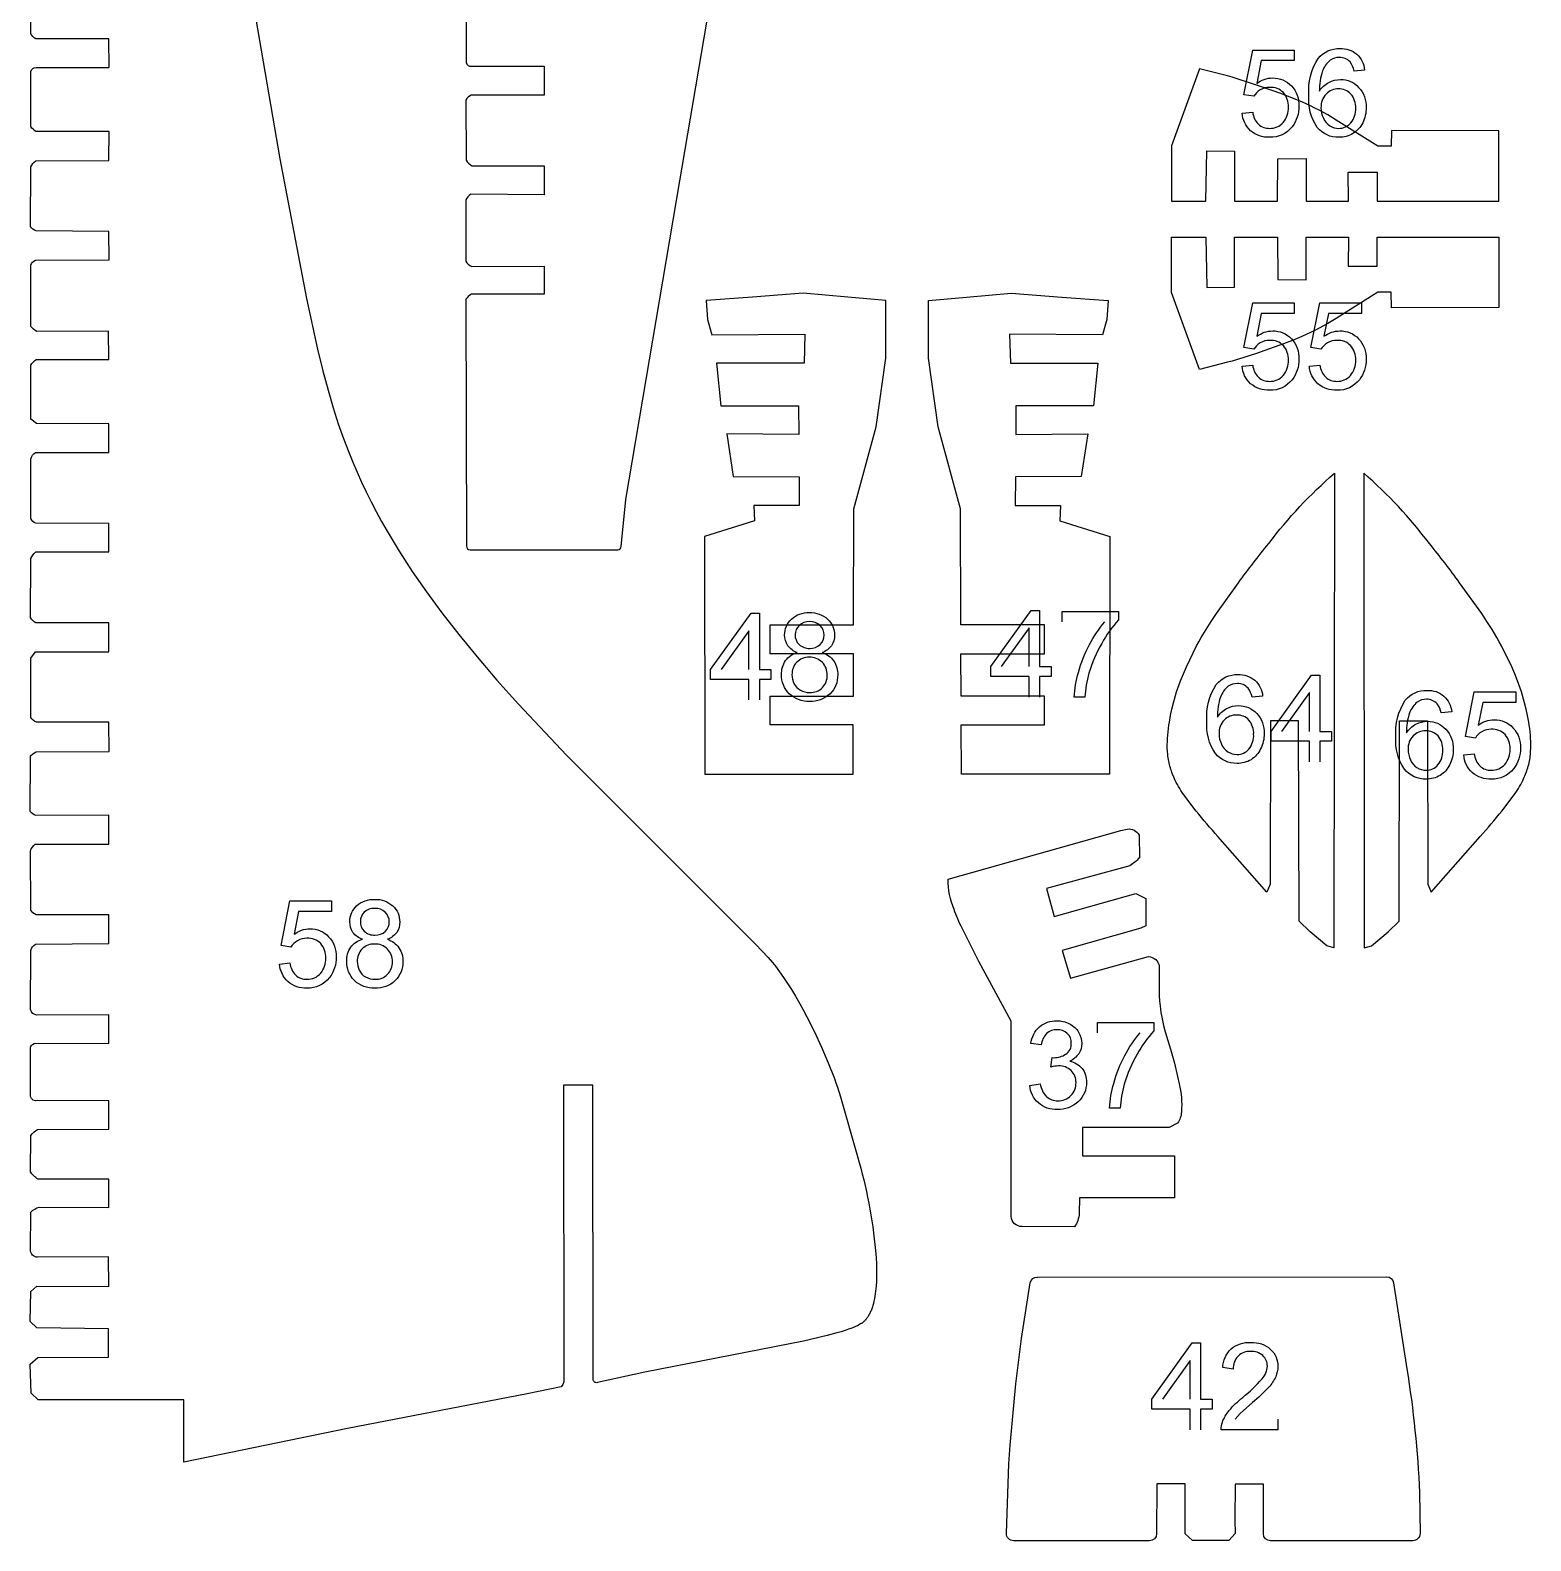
# Model space of a CAD drawing. Extents: x -306 to 77, y -230 to 818.
# Drawn here: x -302.9 to -130.8, y -229.6 to -56.4 of the extents above; entities that cross this region are included whole.
import ezdxf

# ---------------------------------------------------------------- set-up
doc = ezdxf.new("R2010")
doc.units = 0
for name, color, linetype in [('DEFAULT', 18, 'CONTINUOUS'), ('LAYER_1', 18, 'CONTINUOUS'), ('LETTERS', 1, 'CONTINUOUS')]:
    doc.layers.add(name, color=color, linetype=linetype)

msp = doc.modelspace()

# ---------------------------------------------------------------- linework, layer by layer
at = {"layer": 'DEFAULT'}
for points in [[(-208.47, -127.87), (-218.04, -127.87), (-218.04, -124.58), (-208.46, -124.58), (-208.41, -111.26), (-205.86, -101.87), (-204.74, -94.01), (-204.74, -87.37), (-209.12, -87.02), (-214.23, -86.56), (-220.05, -87.02), (-225.35, -87.37), (-225.2, -89.57), (-224.71, -91.31), (-214.05, -91.25), (-214.14, -94.55), (-224.18, -94.57), (-223.67, -99.47), (-214.76, -99.47), (-214.75, -102.73), (-223.01, -102.68), (-222.26, -107.56), (-214.71, -107.58), (-214.69, -110.9), (-219.89, -110.87), (-219.82, -112.63), (-225.56, -114.42), (-225.51, -141.67), (-208.51, -141.67), (-208.5, -136.02), (-218.04, -136.02), (-218.04, -132.73), (-208.48, -132.73), (-208.47, -127.87)], [(-196.15, -127.87), (-186.58, -127.87), (-186.58, -124.58), (-196.16, -124.58), (-196.21, -111.26), (-198.76, -101.87), (-199.88, -94.01), (-199.88, -87.37), (-195.49, -87.02), (-190.39, -86.56), (-184.57, -87.02), (-179.26, -87.37), (-179.42, -89.57), (-179.91, -91.31), (-190.57, -91.25), (-190.48, -94.55), (-180.44, -94.57), (-180.95, -99.47), (-189.85, -99.47), (-189.87, -102.73), (-181.6, -102.68), (-182.35, -107.56), (-189.9, -107.58), (-189.93, -110.9), (-184.72, -110.87), (-184.8, -112.63), (-179.06, -114.42), (-179.11, -141.67), (-196.1, -141.67), (-196.12, -136.02), (-186.58, -136.02), (-186.58, -132.73), (-196.13, -132.73), (-196.15, -127.87)]]:
    msp.add_lwpolyline(points, dxfattribs=at)
at = {"layer": 'LAYER_1'}
for points in [[(-278.31, -47.55), (-274.26, -71.16), (-271.21, -87.16), (-269.92, -92.97), (-269.31, -95.44), (-268.72, -97.67), (-268.13, -99.68), (-267.55, -101.52), (-266.96, -103.21), (-266.35, -104.78), (-265.89, -105.93), (-265.4, -107.06), (-264.88, -108.19), (-264.35, -109.32), (-263.79, -110.45), (-263.2, -111.58), (-262.59, -112.71), (-261.95, -113.84), (-260.57, -116.12), (-259.08, -118.43), (-257.44, -120.79), (-255.66, -123.2), (-253.73, -125.67), (-251.63, -128.23), (-249.35, -130.89), (-246.9, -133.64), (-241.39, -139.52), (-219.67, -161.22), (-218.27, -162.7), (-217.77, -163.26), (-217.58, -163.49), (-217.49, -163.59), (-217.42, -163.68), (-216.94, -164.32), (-216.48, -164.97), (-216.02, -165.66), (-215.57, -166.37), (-215.11, -167.14), (-214.66, -167.91), (-214.23, -168.69), (-213.81, -169.48), (-212.94, -171.22), (-212.13, -172.98), (-211.37, -174.76), (-210.65, -176.56), (-210.48, -177.05), (-210.3, -177.56), (-209.94, -178.65), (-208.01, -185.52, -0.048796), (-205.94, -196.29), (-205.88, -197.13), (-205.84, -197.8), (-205.82, -198.48), (-205.82, -199.13), (-205.84, -199.79), (-205.88, -200.37), (-205.9, -200.65), (-205.93, -200.94), (-205.97, -201.23), (-206.01, -201.51), (-206.06, -201.8), (-206.12, -202.08), (-206.18, -202.34), (-206.22, -202.46), (-206.25, -202.59), (-206.29, -202.72), (-206.33, -202.84), (-206.38, -202.97), (-206.42, -203.09), (-206.46, -203.19), (-206.5, -203.28), (-206.55, -203.38), (-206.59, -203.47), (-206.64, -203.57), (-206.69, -203.66), (-206.74, -203.75), (-206.79, -203.84), (-206.85, -203.92), (-206.9, -204), (-206.96, -204.08), (-207.01, -204.15), (-207.04, -204.18), (-207.06, -204.21), (-207.11, -204.26), (-207.16, -204.31), (-207.21, -204.37), (-207.24, -204.4), (-207.28, -204.43), (-207.32, -204.47), (-207.36, -204.5), (-207.4, -204.53), (-207.44, -204.56), (-207.49, -204.6), (-207.54, -204.63), (-207.59, -204.66), (-207.65, -204.7), (-207.76, -204.76), (-207.89, -204.83), (-208.02, -204.9), (-208.17, -204.96), (-208.32, -205.03), (-208.48, -205.1), (-208.65, -205.17), (-209.03, -205.3), (-209.44, -205.44), (-209.89, -205.59), (-210.38, -205.73), (-211.49, -206.03), (-214.2, -206.67), (-232.4, -210.24), (-237.83, -211.42, -0.469429), (-238.32, -211.06), (-238.34, -177.31), (-241.72, -177.31), (-241.69, -211.34), (-241.79, -211.65), (-241.97, -211.9), (-245.87, -212.71), (-266.49, -216.68), (-285.27, -220.53), (-285.24, -216.09), (-285.26, -213.41), (-301.96, -213.38), (-302.77, -212.62), (-302.87, -209.3), (-302.01, -208.53), (-293.89, -208.51), (-293.89, -205.24), (-302.11, -205.16), (-302.87, -204.4), (-302.82, -200.98), (-302.11, -200.37), (-293.84, -200.39), (-293.91, -197.02), (-302.04, -197.04, -0.416449), (-302.84, -196.25), (-302.82, -191.87, -0.13168), (-301.83, -191.31), (-293.85, -191.36), (-293.85, -188.12), (-301.98, -188.09, -0.138237), (-302.85, -187.25), (-302.8, -183.1, -0.128158), (-302.03, -182.42), (-293.85, -182.39), (-293.86, -179.12), (-302.01, -179.1, -0.413981), (-302.85, -178.61), (-302.83, -172.97, -0.304143), (-302.24, -172.53), (-293.87, -172.55), (-293.86, -169.28), (-302.11, -169.3, -0.323596), (-302.83, -168.67), (-302.81, -161.89, -0.170128), (-302.28, -161.17), (-293.84, -161.09), (-293.85, -157.81), (-302.18, -157.81), (-302.57, -157.58), (-302.82, -157.25), (-302.85, -150.46, -0.155609), (-302.29, -149.72), (-293.85, -149.71), (-293.86, -146.36), (-302.24, -146.43, -0.142564), (-302.87, -145.94), (-302.85, -139.59), (-302.57, -139.33), (-302.19, -139.13), (-293.82, -139.08), (-293.84, -135.73), (-302.15, -135.73, -0.153885), (-302.81, -135.18), (-302.82, -128.39), (-302.28, -127.65), (-293.85, -127.65), (-293.86, -124.35), (-302.24, -124.35, -0.122371), (-302.85, -123.72), (-302.82, -116.96, -0.082135), (-302.24, -116.21), (-293.85, -116.2), (-293.86, -112.95), (-302.22, -112.92, -0.163889), (-302.82, -112.38), (-302.82, -105.56, -0.186971), (-302.26, -104.8), (-293.87, -104.79), (-293.85, -101.51), (-302.17, -101.5), (-302.81, -100.97), (-302.79, -94.8, -0.110047), (-302.2, -94.15), (-293.86, -94.15), (-293.88, -90.9), (-302.12, -90.93, -0.142201), (-302.8, -90.35), (-302.82, -83.34, -0.17658), (-302.28, -82.75), (-293.83, -82.74), (-293.86, -79.49), (-302.19, -79.41, -0.154424), (-302.84, -78.9), (-302.8, -72.08, -0.130698), (-302.23, -71.36), (-293.87, -71.32), (-293.83, -68.03), (-302.23, -68, -0.15459), (-302.79, -67.44), (-302.8, -61.13, -0.362546), (-302.2, -60.68), (-293.83, -60.68), (-293.84, -57.38), (-302.22, -57.39, -0.154037), (-302.82, -56.8), (-302.8, -49.94, -0.126319)], [(-252.91, -87.25), (-252.85, -115.55, 0.414252), (-252.44, -115.96), (-235.5, -115.96, 0.398036), (-235.09, -115.57), (-234.56, -110.19), (-228.4, -73.68), (-224.35, -50.07)], [(-252.88, -53.78), (-252.89, -60.1, 0.362503), (-252.29, -60.54), (-243.92, -60.54), (-243.93, -63.85), (-252.31, -63.84, 0.154311), (-252.91, -64.42), (-252.89, -71.29, 0.126379), (-252.25, -71.94), (-243.93, -71.96), (-243.93, -75.29), (-252.35, -75.21, 0.142467), (-252.93, -75.84), (-252.93, -82.87, 0.150771), (-252.25, -83.48), (-243.94, -83.44), (-243.95, -86.66), (-252.29, -86.66, 0.13669), (-252.91, -87.25)], [(-161.06, -155.2), (-166.67, -148.82, -0.015408), (-169.17, -145.91), (-170.46, -144.21), (-170.77, -143.77), (-170.92, -143.55), (-171.06, -143.32), (-171.2, -143.1), (-171.33, -142.86), (-171.45, -142.63), (-171.57, -142.39), (-171.73, -142.04), (-171.88, -141.68), (-171.95, -141.5), (-172.01, -141.31), (-172.07, -141.13), (-172.13, -140.94), (-172.19, -140.76), (-172.24, -140.57), (-172.28, -140.38), (-172.32, -140.19), (-172.36, -140), (-172.39, -139.81), (-172.42, -139.62), (-172.44, -139.43), (-172.46, -139.06), (-172.48, -138.69), (-172.48, -138.32), (-172.47, -137.95), (-172.45, -137.57), (-172.43, -137.2), (-172.39, -136.83), (-172.35, -136.45), (-172.3, -136.08), (-172.24, -135.71), (-172.1, -134.96), (-171.95, -134.23), (-171.77, -133.51), (-171.66, -133.09), (-171.54, -132.66), (-171.41, -132.24), (-171.27, -131.82), (-170.97, -130.99), (-170.64, -130.17), (-170.29, -129.36), (-169.91, -128.56), (-169.52, -127.76), (-169.12, -126.98), (-168.86, -126.5), (-168.59, -126.03), (-168.04, -125.1), (-167.45, -124.18), (-166.85, -123.28), (-164.32, -119.73, -0.014194), (-160.85, -115.24, -0.051547), (-153.32, -107.18), (-153.37, -161.58), (-154.2, -161.36), (-156.1, -159.75), (-157.38, -158.52), (-157.43, -135.58), (-160.64, -135.58), (-160.67, -154.28), (-161.06, -155.2)], [(-142.22, -155.2), (-136.61, -148.82, 0.015408), (-134.11, -145.91), (-132.81, -144.21), (-132.51, -143.77), (-132.36, -143.55), (-132.22, -143.32), (-132.08, -143.1), (-131.95, -142.86), (-131.83, -142.63), (-131.71, -142.39), (-131.55, -142.04), (-131.48, -141.86), (-131.4, -141.68), (-131.33, -141.5), (-131.27, -141.31), (-131.2, -141.13), (-131.15, -140.94), (-131.09, -140.76), (-131.04, -140.57), (-131, -140.38), (-130.95, -140.19), (-130.92, -140), (-130.89, -139.81), (-130.86, -139.62), (-130.84, -139.43), (-130.82, -139.06), (-130.8, -138.69), (-130.8, -138.32), (-130.81, -137.95), (-130.82, -137.57), (-130.85, -137.2), (-130.89, -136.83), (-130.93, -136.45), (-130.98, -136.08), (-131.04, -135.71), (-131.18, -134.96), (-131.33, -134.23), (-131.51, -133.51), (-131.62, -133.09), (-131.74, -132.66), (-131.87, -132.24), (-132.01, -131.82), (-132.31, -130.99), (-132.64, -130.17), (-132.99, -129.36), (-133.37, -128.56), (-133.76, -127.76), (-134.16, -126.98), (-134.42, -126.5), (-134.69, -126.03), (-135.24, -125.1), (-135.83, -124.18), (-136.43, -123.28), (-138.96, -119.73, 0.014205), (-142.43, -115.24, 0.051525), (-149.96, -107.18), (-149.9, -161.58), (-149.08, -161.36), (-147.17, -159.75), (-145.9, -158.52), (-145.85, -135.58), (-142.63, -135.58), (-142.61, -154.28), (-142.22, -155.2)], [(-171.64, -190.25), (-182.56, -190.26), (-182.59, -192.02, -0.142161), (-183.12, -193.56), (-189.14, -193.53, -0.425222), (-190.37, -192.37), (-190.37, -169.98), (-194.09, -163.15), (-196, -159.35, -0.031723), (-196.93, -157.18, -0.099027), (-197.61, -153.72), (-177.83, -148.15), (-177.08, -147.97, -0.300951), (-175.71, -148.66), (-175.69, -151.27, -0.073031), (-176.78, -152.17), (-186.35, -154.77), (-185.47, -158.01), (-176.08, -155.36), (-174.96, -155.94), (-174.96, -159.06), (-175.52, -159.34), (-184.53, -161.88), (-183.58, -165.08), (-174.64, -162.57, -0.090997), (-173.81, -162.91, -0.097497), (-173.43, -163.59), (-173.43, -166.5), (-173.41, -167.08), (-173.38, -167.66), (-173.35, -167.95), (-173.32, -168.24), (-173.27, -168.62), (-173.22, -168.99), (-173.15, -169.36), (-173.07, -169.73), (-172.9, -170.47), (-172.71, -171.2), (-172.64, -171.45), (-172.57, -171.7), (-172.1, -173.19), (-171.66, -174.81), (-171.31, -176.33), (-171.31, -176.33), (-171.13, -177.16, -0.083999), (-170.87, -180.39, -0.153223), (-171.31, -181.69), (-172.28, -182.17), (-182.2, -182.17), (-182.2, -185.44), (-171.65, -185.44), (-171.64, -190.25)], [(-164.7, -223.06), (-164.72, -227.2), (-164.69, -228.73), (-165.44, -229.53), (-169.61, -229.51), (-170.43, -228.75), (-170.44, -223.03), (-173.7, -223.01), (-173.71, -228.74, -0.414185), (-174.53, -229.55), (-190.11, -229.55, -0.430377), (-190.92, -228.69), (-190.64, -220.73), (-190.64, -220.73), (-190.5, -218.58), (-189.86, -211.58), (-189.19, -206.35), (-189.19, -206.35), (-188.2, -200, -0.372235), (-187.38, -199.32), (-147.34, -199.29, -0.369184), (-146.54, -199.99), (-145.01, -209.84, -0.02865), (-143.56, -224.03), (-143.56, -224.03), (-143.5, -228.73, -0.417772), (-144.32, -229.55), (-160.65, -229.55, -0.414097), (-161.46, -228.74), (-161.46, -223.06), (-164.7, -223.06)]]:
    msp.add_lwpolyline(points, format="xyb", dxfattribs=at)
for points in [[(-172, -76), (-168.05, -76), (-167.94, -70.23), (-164.78, -70.28), (-164.78, -76), (-159.83, -76), (-159.8, -71.15), (-156.56, -71.1), (-156.56, -76), (-151.72, -76), (-151.74, -72.68), (-148.42, -72.68), (-148.4, -76), (-134.47, -76), (-134.47, -67.93), (-146.77, -67.91), (-146.82, -69.69), (-148.33, -69.69), (-153.1, -66.7), (-154.07, -66.12), (-155.06, -65.58), (-155.55, -65.32), (-156.05, -65.08), (-157.07, -64.61), (-158.11, -64.18), (-159.17, -63.76), (-160.23, -63.37), (-162.38, -62.65), (-165.05, -61.8), (-165.58, -61.65), (-168.79, -60.84), (-172, -69.64), (-172, -76)], [(-172, -80.13), (-168.05, -80.13), (-167.94, -85.9), (-164.78, -85.85), (-164.78, -80.13), (-159.83, -80.13), (-159.8, -84.98), (-156.56, -85.03), (-156.56, -80.13), (-151.72, -80.13), (-151.74, -83.45), (-148.42, -83.45), (-148.4, -80.13), (-134.47, -80.13), (-134.47, -88.19), (-146.77, -88.22), (-146.82, -86.43), (-148.33, -86.44), (-153.1, -89.43), (-154.07, -90.01), (-155.06, -90.55), (-155.55, -90.81), (-156.05, -91.05), (-157.07, -91.52), (-158.11, -91.95), (-159.17, -92.36), (-160.23, -92.75), (-162.38, -93.48), (-165.05, -94.32), (-165.58, -94.47), (-168.79, -95.29), (-172, -86.48), (-172, -80.13)]]:
    msp.add_lwpolyline(points, dxfattribs=at)
at = {"layer": 'LETTERS'}
for points in [[(-163.9, -65.91), (-162.69, -65.79, 0.172827), (-162.03, -67.18, 0.19315), (-160.74, -67.65, 0.222694), (-159.2, -66.99, 0.190048), (-158.6, -65.21, 0.196067), (-159.17, -63.56, 0.214435), (-160.74, -62.95, 0.140394), (-161.83, -63.24, 0.122103), (-162.57, -63.98), (-163.72, -63.8), (-162.69, -58.68), (-157.93, -58.68), (-157.93, -59.88), (-161.71, -59.88), (-162.23, -62.5, -0.161043), (-160.4, -61.87, -0.21325), (-158.26, -62.78, -0.200352), (-157.39, -65.11, -0.172468), (-158.17, -67.46, -0.244519), (-160.74, -68.68, -0.190188), (-162.93, -67.92, -0.194762), (-163.9, -65.91)], [(-149.86, -60.97), (-151.07, -61.09, 0.126501), (-151.53, -60.04, 0.214441), (-152.75, -59.52, 0.155606), (-153.81, -59.85, 0.132823), (-154.69, -61.07, 0.091829), (-155.04, -63.37, -0.131952), (-153.96, -62.38, -0.119806), (-152.62, -62.05, -0.213787), (-150.54, -62.95, -0.199696), (-149.68, -65.28, -0.118427), (-150.08, -67.02, -0.143669), (-151.19, -68.25, -0.139573), (-152.79, -68.68, -0.230165), (-155.28, -67.55, -0.173379), (-156.25, -63.84, -0.167201), (-155.18, -59.64, -0.237815), (-152.68, -58.5, -0.187038), (-150.76, -59.15, -0.188201), (-149.86, -60.97)], [(-154.86, -65.28, 0.112533), (-154.59, -66.48, 0.144169), (-153.84, -67.35, 0.145127), (-152.8, -67.65, 0.22507), (-151.44, -67.03, 0.187105), (-150.88, -65.34, 0.1924), (-151.43, -63.73, 0.219238), (-152.85, -63.13, 0.208392), (-154.27, -63.73, 0.204963), (-154.86, -65.28)], [(-163.9, -94.9), (-162.69, -94.78, 0.172827), (-162.03, -96.18, 0.19315), (-160.74, -96.65, 0.222694), (-159.2, -95.98, 0.190048), (-158.6, -94.21, 0.196067), (-159.17, -92.56, 0.214435), (-160.74, -91.95, 0.140394), (-161.83, -92.24, 0.122103), (-162.57, -92.98), (-163.72, -92.79), (-162.69, -87.67), (-157.93, -87.67), (-157.93, -88.88), (-161.71, -88.88), (-162.23, -91.49, -0.161043), (-160.4, -90.87, -0.21325), (-158.26, -91.77, -0.200352), (-157.39, -94.11, -0.172468), (-158.17, -96.46, -0.244519), (-160.74, -97.67, -0.190188), (-162.93, -96.92, -0.194762), (-163.9, -94.9)], [(-156.19, -94.9), (-154.98, -94.78, 0.172827), (-154.32, -96.18, 0.19315), (-153.03, -96.65, 0.222694), (-151.49, -95.98, 0.190048), (-150.88, -94.21, 0.196067), (-151.46, -92.56, 0.214435), (-153.03, -91.95, 0.140394), (-154.12, -92.24, 0.122103), (-154.86, -92.98), (-156.01, -92.79), (-154.98, -87.67), (-150.22, -87.67), (-150.22, -88.88), (-154, -88.88), (-154.52, -91.49, -0.161043), (-152.69, -90.87, -0.21325), (-150.55, -91.77, -0.200352), (-149.68, -94.11, -0.172468), (-150.46, -96.46, -0.244519), (-153.03, -97.67, -0.190188), (-155.22, -96.92, -0.194762), (-156.19, -94.9)], [(-214.91, -127.74, -0.154301), (-216, -126.95, -0.156053), (-216.36, -125.72, -0.214883), (-215.58, -123.9, -0.197968), (-213.52, -123.16, -0.198952), (-211.43, -123.92, -0.214096), (-210.64, -125.75, -0.155234), (-210.99, -126.95, -0.15259), (-212.06, -127.74, -0.165647), (-210.73, -128.71, -0.153221), (-210.28, -130.31, -0.209259), (-211.16, -132.47, -0.203953), (-213.5, -133.34, -0.204604), (-215.83, -132.46, -0.208562), (-216.72, -130.27, -0.159411), (-216.25, -128.64, -0.176935), (-214.91, -127.74)], [(-215.16, -125.68, 0.209471), (-214.71, -126.82, 0.202556), (-213.48, -127.26, 0.203005), (-212.29, -126.82, 0.209754), (-211.84, -125.75, 0.209959), (-212.3, -124.64, 0.203457), (-213.5, -124.19, 0.200999), (-214.7, -124.63, 0.212142), (-215.16, -125.68)], [(-184.53, -124.23), (-184.53, -123.03), (-178.09, -123.03), (-178.09, -124, 0.060347), (-180, -126.69, 0.058125), (-181.47, -130.12, 0.055346), (-181.94, -132.85), (-183.15, -132.85, -0.059451), (-182.68, -130.02, -0.058466), (-181.41, -126.83, -0.057287), (-179.65, -124.23)], [(-215.52, -130.28, 0.112278), (-215.29, -131.29, 0.165133), (-214.55, -132.05, 0.125176), (-213.49, -132.32, 0.209173), (-212.03, -131.76, 0.203875), (-211.48, -130.32, 0.434621), (-213.53, -128.28, 0.212186), (-214.97, -128.85, 0.201219), (-215.52, -130.28)], [(-161.55, -132.73), (-162.76, -132.85, 0.126501), (-163.22, -131.81, 0.214441), (-164.45, -131.29, 0.155606), (-165.5, -131.61, 0.132823), (-166.39, -132.84, 0.091829), (-166.73, -135.14, -0.131952), (-165.65, -134.14, -0.119806), (-164.31, -133.82, -0.213787), (-162.23, -134.72, -0.199696), (-161.37, -137.04, -0.118427), (-161.78, -138.78, -0.143669), (-162.88, -140.02, -0.139573), (-164.49, -140.44, -0.230165), (-166.97, -139.32, -0.173379), (-167.94, -135.61, -0.167201), (-166.87, -131.41, -0.237815), (-164.37, -130.26, -0.187038), (-162.45, -130.92, -0.188201), (-161.55, -132.73)], [(-139.87, -134.54), (-141.08, -134.66, 0.126501), (-141.54, -133.62, 0.214441), (-142.76, -133.09, 0.155606), (-143.82, -133.42, 0.132823), (-144.71, -134.65, 0.091829), (-145.05, -136.94, -0.131952), (-143.97, -135.95, -0.119806), (-142.63, -135.62, -0.213787), (-140.55, -136.52, -0.199696), (-139.69, -138.85, -0.118427), (-140.09, -140.59, -0.143669), (-141.2, -141.82, -0.139573), (-142.8, -142.25, -0.230165), (-145.29, -141.12, -0.173379), (-146.26, -137.42, -0.167201), (-145.19, -133.21, -0.237815), (-142.69, -132.07, -0.187038), (-140.77, -132.73, -0.188201), (-139.87, -134.54)], [(-138.49, -139.48), (-137.28, -139.36, 0.172827), (-136.62, -140.76, 0.19315), (-135.33, -141.23, 0.222694), (-133.78, -140.56, 0.190048), (-133.18, -138.79, 0.196067), (-133.75, -137.13, 0.214435), (-135.33, -136.53, 0.140394), (-136.42, -136.81, 0.122103), (-137.16, -137.55), (-138.3, -137.37), (-137.28, -132.25), (-132.52, -132.25), (-132.52, -133.46), (-136.3, -133.46), (-136.82, -136.07, -0.161043), (-134.99, -135.44, -0.21325), (-132.85, -136.35, -0.200352), (-131.98, -138.69, -0.172468), (-132.76, -141.04, -0.244519), (-135.33, -142.25, -0.190188), (-137.52, -141.49, -0.194762), (-138.49, -139.48)], [(-166.55, -137.04, 0.112533), (-166.28, -138.24, 0.144169), (-165.53, -139.12, 0.145127), (-164.49, -139.42, 0.22507), (-163.13, -138.8, 0.187105), (-162.58, -137.11, 0.1924), (-163.12, -135.49, 0.219238), (-164.54, -134.9, 0.208392), (-165.97, -135.49, 0.204963), (-166.55, -137.04)], [(-144.87, -138.85, 0.112533), (-144.6, -140.05, 0.144169), (-143.85, -140.93, 0.145127), (-142.81, -141.23, 0.22507), (-141.45, -140.61, 0.187105), (-140.9, -138.92, 0.1924), (-141.44, -137.3, 0.219238), (-142.86, -136.71, 0.208392), (-144.29, -137.3, 0.204963), (-144.87, -138.85)], [(-274.29, -163.44), (-273.09, -163.32, 0.172827), (-272.43, -164.72, 0.19315), (-271.13, -165.19, 0.222694), (-269.59, -164.52, 0.190048), (-268.99, -162.75, 0.196067), (-269.56, -161.1, 0.214435), (-271.14, -160.49, 0.140394), (-272.23, -160.77, 0.122103), (-272.97, -161.51), (-274.11, -161.33), (-273.09, -156.21), (-268.33, -156.21), (-268.33, -157.42), (-272.1, -157.42), (-272.62, -160.03, -0.161043), (-270.79, -159.41, -0.21325), (-268.66, -160.31, -0.200352), (-267.78, -162.65, -0.172468), (-268.56, -165, -0.244519), (-271.14, -166.21, -0.190188), (-273.32, -165.45, -0.194762), (-274.29, -163.44)], [(-264.76, -160.61, -0.154301), (-265.86, -159.82, -0.156053), (-266.22, -158.59, -0.214883), (-265.44, -156.77, -0.197968), (-263.37, -156.03, -0.198952), (-261.29, -156.79, -0.214096), (-260.5, -158.62, -0.155234), (-260.85, -159.82, -0.15259), (-261.91, -160.61, -0.165647), (-260.59, -161.58, -0.153221), (-260.13, -163.18, -0.209259), (-261.02, -165.34, -0.203953), (-263.36, -166.21, -0.204604), (-265.69, -165.33, -0.208562), (-266.58, -163.14, -0.159411), (-266.11, -161.51, -0.176935), (-264.76, -160.61)], [(-265.01, -158.55, 0.209471), (-264.56, -159.69, 0.202556), (-263.34, -160.13, 0.203005), (-262.15, -159.69, 0.209754), (-261.7, -158.62, 0.209959), (-262.16, -157.51, 0.203457), (-263.36, -157.06, 0.200999), (-264.56, -157.5, 0.212142), (-265.01, -158.55)], [(-265.37, -163.15, 0.112278), (-265.14, -164.16, 0.165133), (-264.41, -164.92, 0.125176), (-263.35, -165.19, 0.209173), (-261.89, -164.62, 0.203875), (-261.34, -163.19, 0.434621), (-263.39, -161.15, 0.212186), (-264.83, -161.72, 0.201219), (-265.37, -163.15)], [(-188.25, -177.36), (-187.05, -177.18, 0.157208), (-186.33, -178.65, 0.190824), (-185.05, -179.11, 0.207035), (-183.54, -178.51, 0.206792), (-182.95, -177.04, 0.21215), (-183.51, -175.66, 0.201438), (-184.95, -175.12, 0.06086), (-185.83, -175.25), (-185.69, -174.17), (-185.49, -174.18, 0.150126), (-184.11, -173.77, 0.267883), (-183.49, -172.52, 0.212216), (-183.95, -171.41, 0.201176), (-185.13, -170.97, 0.194147), (-186.32, -171.41, 0.171909), (-186.93, -172.72), (-188.13, -172.54, -0.176006), (-187.13, -170.63, -0.185359), (-185.17, -169.95, -0.121536), (-183.69, -170.3, -0.143029), (-182.65, -171.26, -0.137196), (-182.29, -172.54, -0.148173), (-182.63, -173.72, -0.143231), (-183.66, -174.56, -0.172968), (-182.26, -175.41, -0.174942), (-181.75, -177.01, -0.2139), (-182.7, -179.22, -0.199954), (-185.09, -180.13, -0.190219), (-187.27, -179.36, -0.194452), (-188.25, -177.36)], [(-180.48, -171.34), (-180.48, -170.13), (-174.04, -170.13), (-174.04, -171.11, 0.060347), (-175.95, -173.79, 0.058125), (-177.42, -177.22, 0.055346), (-177.89, -179.95), (-179.1, -179.95, -0.059451), (-178.63, -177.12, -0.058466), (-177.36, -173.93, -0.057287), (-175.6, -171.34)], [(-159.8, -215.61), (-159.8, -216.82), (-166.31, -216.82, -0.097474), (-166.17, -215.96, -0.08646), (-165.39, -214.62, -0.045911), (-163.83, -213.12, 0.040779), (-161.62, -210.99, 0.172586), (-161.01, -209.53, 0.219617), (-161.54, -208.33, 0.193668), (-162.93, -207.84, 0.206195), (-164.37, -208.38, 0.202699), (-164.92, -209.89), (-166.13, -209.71, -0.196814), (-165.16, -207.56, -0.186558), (-162.9, -206.82, -0.197806), (-160.64, -207.61, -0.214499), (-159.8, -209.58, -0.101399), (-160.05, -210.75, -0.080554), (-160.85, -211.96, -0.030754), (-162.71, -213.71), (-164.13, -214.95), (-164.69, -215.61)]]:
    msp.add_lwpolyline(points, format="xyb", dxfattribs=at)
for points in [[(-188.33, -132.85), (-188.33, -130.5), (-192.73, -130.5), (-192.73, -129.35), (-188.09, -122.91), (-187.12, -122.91), (-187.12, -129.35), (-185.8, -129.35), (-185.8, -130.5), (-187.12, -130.5), (-187.12, -132.85)], [(-220.46, -133.16), (-220.46, -130.81), (-224.85, -130.81), (-224.85, -129.67), (-220.22, -123.22), (-219.25, -123.22), (-219.25, -129.67), (-217.93, -129.67), (-217.93, -130.81), (-219.25, -130.81), (-219.25, -133.16)], [(-220.46, -129.67), (-220.46, -125.23), (-223.65, -129.67)], [(-188.33, -129.35), (-188.33, -124.92), (-191.52, -129.35)], [(-156.19, -140.26), (-156.19, -137.91), (-160.59, -137.91), (-160.59, -136.77), (-155.95, -130.32), (-154.99, -130.32), (-154.99, -136.77), (-153.66, -136.77), (-153.66, -137.91), (-154.99, -137.91), (-154.99, -140.26)], [(-156.19, -136.77), (-156.19, -132.33), (-159.38, -136.77)], [(-169.86, -216.82), (-169.86, -214.47), (-174.26, -214.47), (-174.26, -213.32), (-169.62, -206.88), (-168.66, -206.88), (-168.66, -213.32), (-167.33, -213.32), (-167.33, -214.47), (-168.66, -214.47), (-168.66, -216.82)], [(-169.86, -213.32), (-169.86, -208.89), (-173.05, -213.32)]]:
    msp.add_lwpolyline(points, dxfattribs=at)

doc.saveas('drawing.dxf')
